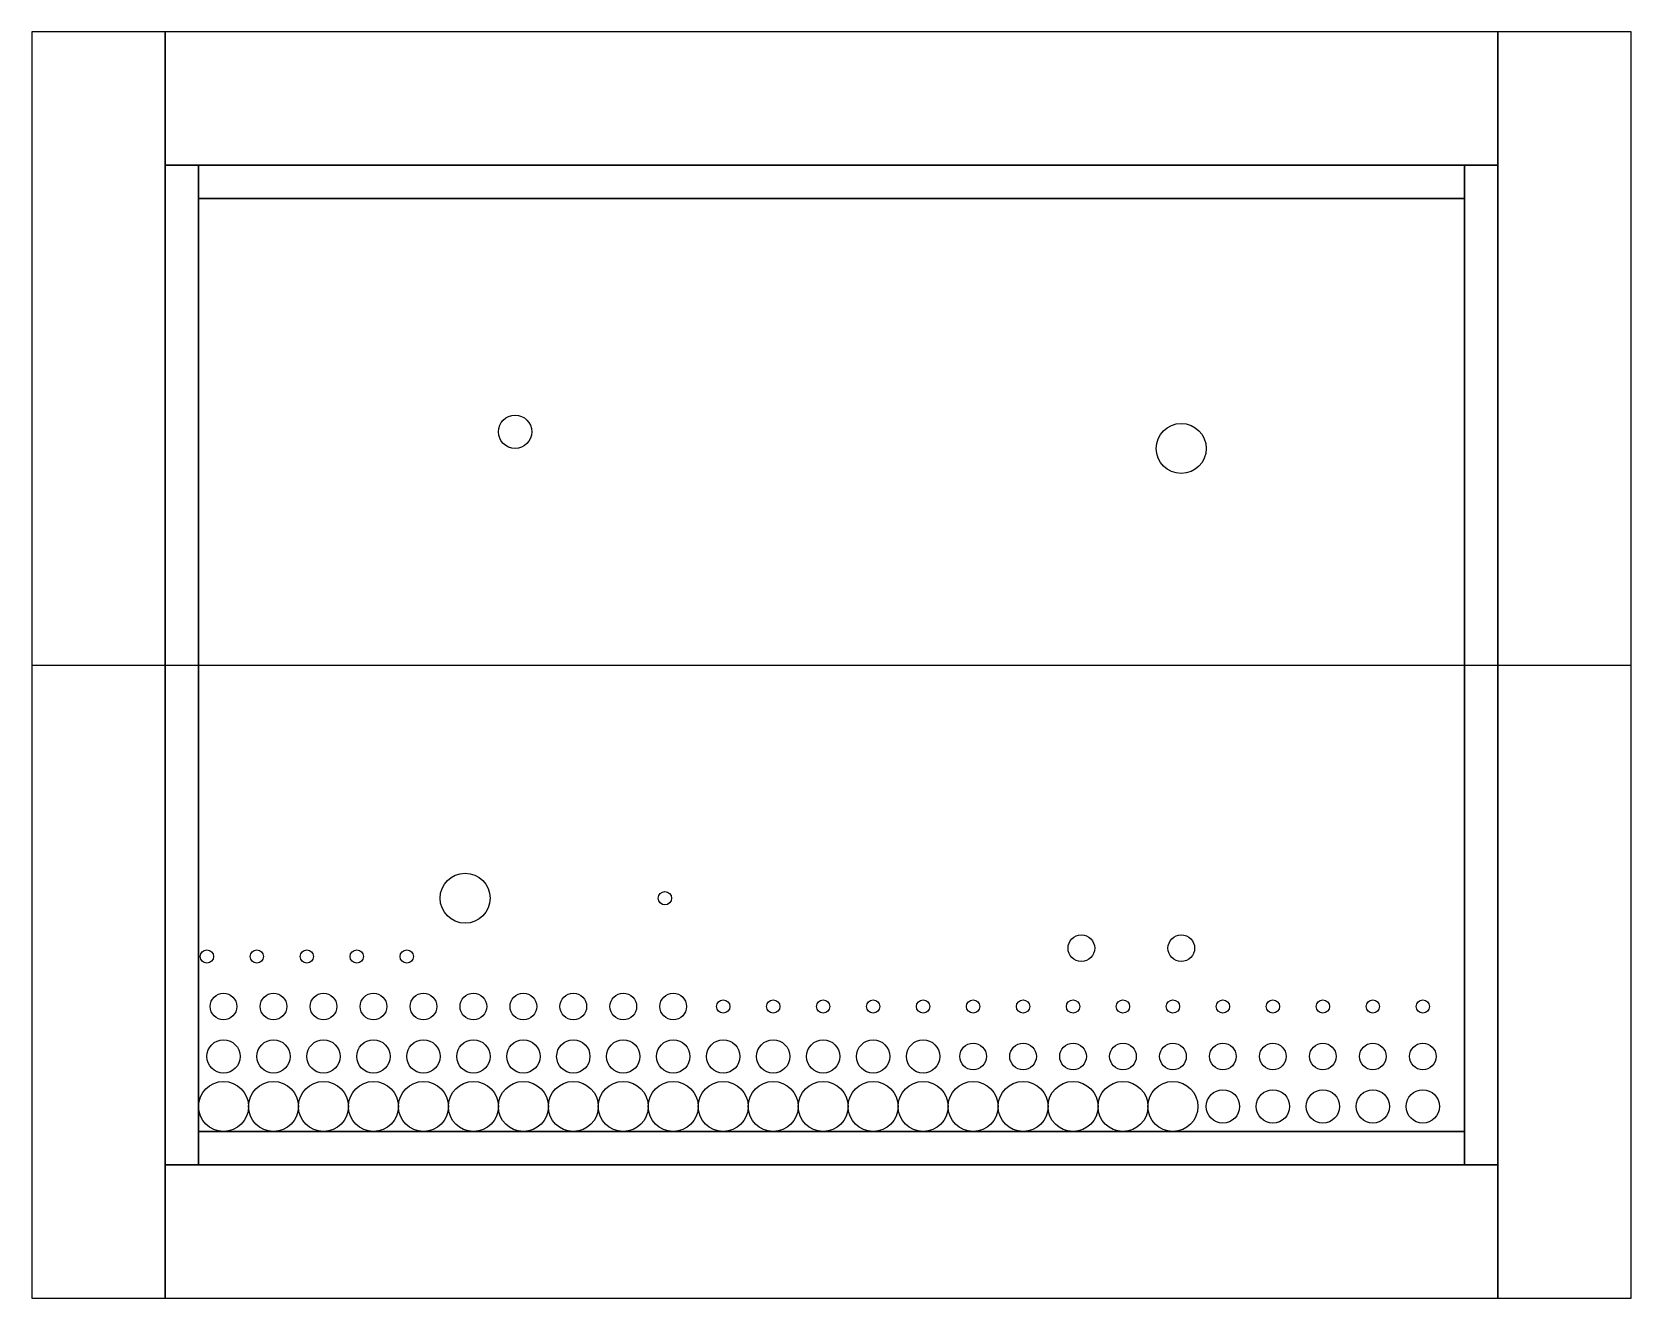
# Model space of a CAD drawing. Header units: metres. Extents: x -8 to 88, y -8 to 68.
import ezdxf

# ---------------------------------------------------------------- set-up
doc = ezdxf.new("R2010")
doc.units = ezdxf.units.M
for name, color, linetype, true_color in [('GC_CURB_EDGE', 7, 'Continuous', 0x7a817d), ('GC_GAS_AXIS', 7, 'Continuous', 0xc58520), ('GC_GREEN_ZONE', 7, 'Continuous', 0xd1e6ce), ('GC_ROAD_AREA', 7, 'Continuous', 0xc2cbd1), ('GC_SIDEWALK_AREA', 7, 'Continuous', 0xe6e3d8), ('GC_SITE_BOUNDARY', 7, 'Continuous', 0x6b8576)]:
    doc.layers.add(name, color=color, linetype=linetype, true_color=true_color)
for name, color, linetype in [('GC_RESULT_0F617BA98E', 3, 'Continuous'), ('GC_RESULT_11EE5E9AF3', 3, 'Continuous'), ('GC_RESULT_1F93603DB5', 3, 'Continuous'), ('GC_RESULT_5DD67F7FB9', 3, 'Continuous')]:
    doc.layers.add(name, color=color, linetype=linetype)

msp = doc.modelspace()

# ---------------------------------------------------------------- linework, layer by layer
at = {"layer": 'GC_CURB_EDGE'}
for p, q in [((80, 60), (0, 60)), ((0, 60), (0, 0)), ((80, 0), (80, 60)), ((0, 0), (80, 0))]:
    msp.add_line(p, q, dxfattribs=at)
at = {"layer": 'GC_GAS_AXIS'}
msp.add_lwpolyline([(-8, 30), (40, 30), (88, 30)], dxfattribs=at)
at = {"layer": 'GC_GREEN_ZONE'}
msp.add_lwpolyline([(2, 2), (78, 2), (78, 58), (2, 58)], close=True, dxfattribs=at)
at = {"layer": 'GC_RESULT_0F617BA98E', "true_color": 0x407f63}
for centre in [(21, 44), (3.5, 6.5), (6.5, 6.5), (9.5, 6.5), (12.5, 6.5), (15.5, 6.5), (18.5, 6.5), (21.5, 6.5), (24.5, 6.5), (27.5, 6.5), (30.5, 6.5), (33.5, 6.5), (36.5, 6.5), (39.5, 6.5), (42.5, 6.5), (45.5, 6.5), (63.5, 3.5), (66.5, 3.5), (69.5, 3.5), (72.5, 3.5), (75.5, 3.5)]:
    msp.add_circle(centre, 1, dxfattribs=at)
at = {"layer": 'GC_RESULT_11EE5E9AF3', "true_color": 0x9a7552}
for centre in [(30, 16), (2.5, 12.5), (5.5, 12.5), (8.5, 12.5), (11.5, 12.5), (14.5, 12.5), (33.5, 9.5), (36.5, 9.5), (39.5, 9.5), (42.5, 9.5), (45.5, 9.5), (48.5, 9.5), (51.5, 9.5), (54.5, 9.5), (57.5, 9.5), (60.5, 9.5), (63.5, 9.5), (66.5, 9.5), (69.5, 9.5), (72.5, 9.5), (75.5, 9.5)]:
    msp.add_circle(centre, 0.4, dxfattribs=at)
at = {"layer": 'GC_RESULT_1F93603DB5', "true_color": 0x286443}
for centre in [(61, 43), (18, 16), (3.5, 3.5), (6.5, 3.5), (9.5, 3.5), (12.5, 3.5), (15.5, 3.5), (18.5, 3.5), (21.5, 3.5), (24.5, 3.5), (27.5, 3.5), (30.5, 3.5), (33.5, 3.5), (36.5, 3.5), (39.5, 3.5), (42.5, 3.5), (45.5, 3.5), (48.5, 3.5), (51.5, 3.5), (54.5, 3.5), (57.5, 3.5), (60.5, 3.5)]:
    msp.add_circle(centre, 1.5, dxfattribs=at)
at = {"layer": 'GC_RESULT_5DD67F7FB9', "true_color": 0x5c7891}
for centre in [(55, 13), (61, 13), (3.5, 9.5), (6.5, 9.5), (9.5, 9.5), (12.5, 9.5), (15.5, 9.5), (18.5, 9.5), (21.5, 9.5), (24.5, 9.5), (27.5, 9.5), (30.5, 9.5), (48.5, 6.5), (51.5, 6.5), (54.5, 6.5), (57.5, 6.5), (60.5, 6.5), (63.5, 6.5), (66.5, 6.5), (69.5, 6.5), (72.5, 6.5), (75.5, 6.5)]:
    msp.add_circle(centre, 0.8, dxfattribs=at)
at = {"layer": 'GC_ROAD_AREA'}
for points in [[(-8, -8), (0, -8), (0, 68), (-8, 68)], [(0, 60), (80, 60), (80, 68), (0, 68)], [(80, -8), (88, -8), (88, 68), (80, 68)], [(0, -8), (80, -8), (80, 0), (0, 0)]]:
    msp.add_lwpolyline(points, close=True, dxfattribs=at)
at = {"layer": 'GC_SIDEWALK_AREA'}
for points in [[(0, 0), (2, 0), (2, 60), (0, 60)], [(2, 58), (78, 58), (78, 60), (2, 60)], [(78, 0), (80, 0), (80, 60), (78, 60)], [(2, 0), (78, 0), (78, 2), (2, 2)]]:
    msp.add_lwpolyline(points, close=True, dxfattribs=at)
at = {"layer": 'GC_SITE_BOUNDARY'}
msp.add_lwpolyline([(0, 0), (80, 0), (80, 60), (0, 60)], close=True, dxfattribs=at)

doc.saveas('drawing.dxf')
